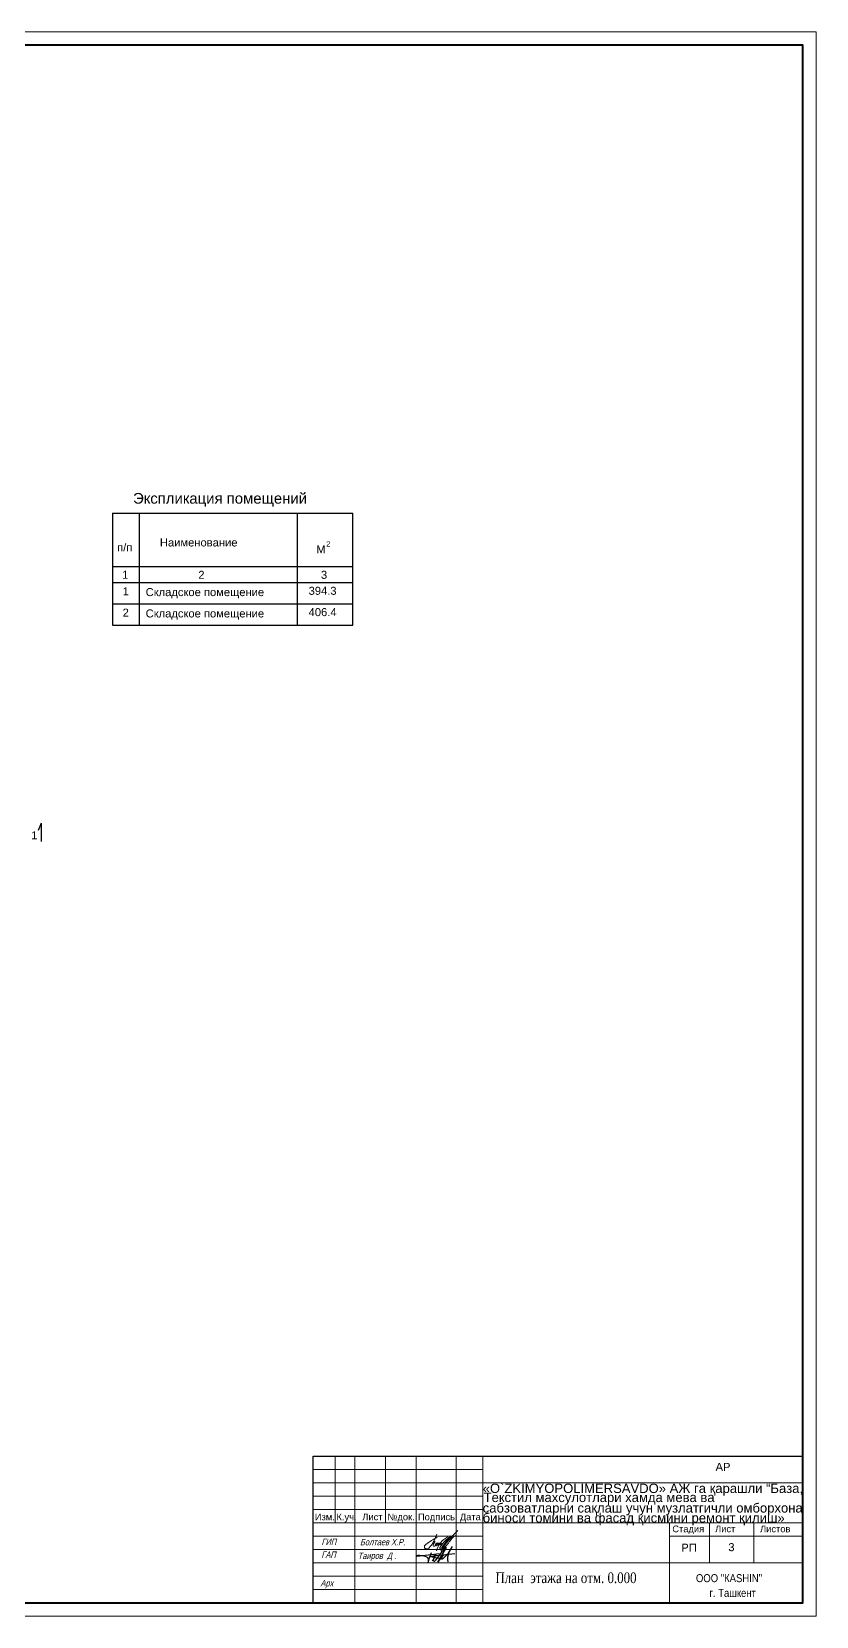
# Model space of a CAD drawing. Header units: millimetres. Extents: x 72928 to 1386960, y 320086 to 445536.
# Drawn here: x 924442 to 953857, y 367737 to 427137 of the extents above; entities that cross this region are included whole.
import ezdxf

# ---------------------------------------------------------------- set-up
doc = ezdxf.new("R2010")
doc.units = ezdxf.units.MM
doc.layers.add('ђЂЊЉЂ', color=7, linetype='Continuous')
doc.styles.add('Fayz', font='times.ttf', dxfattribs={"width": 0.8, "oblique": 1})
doc.styles.add('ira', font='arial.ttf', dxfattribs={"height": 3})

# ---------------------------------------------------------------- blocks, each defined once
blk = doc.blocks.new('fhdfghf')
at = {"color": 5, "lineweight": 20}
blk.add_line((664280, -199007, -14), (664210, -199108, -14), dxfattribs=at)
for centre, radius, start, end in [((665360, -200861, -14), 2253, 116.52499, 129.39953), ((663150, -198412, -14), 1223, 319.465, 345.13222), ((665091, -199543, -14), 789, 115.62125, 166.41289), ((665482, -199822, -14), 1184, 126.22001, 150.11417), ((667650, -201327, -14), 3722, 132.67819, 148.13498), ((666784, -200665, -14), 2676, 135.4958, 147.17844), ((660730, -195797, -14), 5196, 318.6511, 323.48771), ((665234, -199150, -14), 419, 117.72591, 141.49444), ((663973, -199211, -14), 102, 115.60321, 197.52976), ((663964, -199145, -14), 131, 228.12548, 331.88384), ((664258, -199149, -14), 63.1, 140.30017, 221.08227), ((664303, -199184, -14), 47.6, 124.86592, 181.7353), ((664387, -199157, -14), 112, 104.09821, 173.48119), ((664061, -198796, -14), 409, 301.62839, 317.30708), ((664304, -199134, -14), 30.6, 199.47047, 297.42016), ((664222, -198955, -14), 228, 294.9657, 331.78019), ((664386, -199103, -14), 47.3, 230.28369, 302.13672), ((664347, -199062, -14), 18.5, 323.16135, 47.56506), ((664453, -199112, -14), 18.7, 151.33638, 325.71884), ((664538, -199262, -14), 86.9, 159.66949, 162.70652), ((665071, -199693, -14), 830, 130.33093, 136.57434), ((664516, -199105, -14), 24, 157.93366, 322.14584), ((664556, -199250, -14), 37.2, 153.64696, 295.56335), ((664604, -199274, -14), 91.5, 139.06414, 153.56741), ((664456, -199098, -14), 219, 302.00002, 323.63443), ((664699, -199257, -14), 71.4, 150.63485, 202.47397)]:
    blk.add_arc(centre, radius, start, end, dxfattribs=at)
at = {"color": 5}
for centre, radius, start, end in [((664817, -198912, -14), 57, 48.03481, 133.19568), ((664817, -198912, -14), 57, 321.80716, 323.5871), ((664605, -199261, -14), 277, 133.44316, 153.71279), ((664418, -199065, -14), 5.37, 20.55043, 127.12834), ((664493, -199251, -14), 41.1, 159.02865, 264.31921), ((664469, -199173, -14), 121, 279.65503, 322.38926)]:
    blk.add_arc(centre, radius, start, end, dxfattribs=at)
blk = doc.blocks.new('hfgjfj')
at = {"color": 5}
for p, q in [((665018, -199469, -14), (664098, -199571, -14)), ((664098, -199571, -14), (664547, -199648, -14)), ((664518, -199405, -14), (664330, -199647, -14)), ((664375, -199772, -14), (664698, -199224, -14)), ((664698, -199224, -14), (664518, -199405, -14)), ((664573, -199518, -14), (664523, -199598, -14)), ((664168, -199728, -14), (664208, -199682, -14)), ((664330, -199647, -14), (664274, -199719, -14))]:
    blk.add_line(p, q, dxfattribs=at)
for centre, radius, start, end in [((663681, -200296, -14), 765, 80.74917, 98.77163), ((663589, -199533, -14), 25.4, 195.37878, 273.8454), ((683781, -375645, -14), 177240, 96.26802, 96.54112), ((663775, -199926, -14), 386, 57.49465, 85.66489), ((665794, -200195, -14), 1832, 155.33856, 167.762), ((663049, -199001, -14), 1345, 329.55013, 338.11727), ((664465, -199629, -14), 235, 143.93274, 183.58341), ((664284, -199499, -14), 13, 347.87873, 134.53888), ((667480, -201984, -14), 3812, 139.68572, 144.53185), ((663824, -198697, -14), 1203, 308.33184, 335.92367), ((665310, -199648, -14), 570, 155.28531, 192.31287), ((663922, -199679, -14), 98.8, 346.77694, 52.84546), ((664239, -199701, -14), 39.4, 127.56812, 331.95321), ((664577, -199631, -14), 63.2, 148.96163, 194.99001), ((664537, -199599, -14), 53.2, 246.62258, 307.87123)]:
    blk.add_arc(centre, radius, start, end, dxfattribs=at)

msp = doc.modelspace()

# ---------------------------------------------------------------- linework, layer by layer
at = {"lineweight": 30}
for p, q in [((927475.2, 409093.3), (927475.2, 404893.8)), ((927475.2, 409093.3), (936475.2, 409093.3)), ((928475.2, 409093.3), (928475.2, 404893.8)), ((934394.2, 409093.3), (934394.2, 404893.8)), ((936475.2, 404893.8), (936475.2, 409093.3)), ((927475.2, 407093.3), (936475.2, 407093.3)), ((927475.2, 405693.8), (936475.2, 405693.8)), ((927475.2, 404893.8), (936475.2, 404893.8))]:
    msp.add_line(p, q, dxfattribs=at)
for p, q in [((927475.2, 406493.8), (936475.2, 406493.8)), ((924800.9, 397468.8), (924683.8, 397190)), ((924800.9, 397468.8), (924800.9, 396778.7))]:
    msp.add_line(p, q)
at = {"lineweight": 20}
for p, q in [((935814.3, 373737.1), (935814.3, 371237.1)), ((937707.2, 373737.1), (937707.2, 371237.1))]:
    msp.add_line(p, q, dxfattribs=at)
msp.add_lwpolyline([(849757.2, 367737.1), (953857.2, 367737.1), (953857.2, 427137.1), (849757.2, 427137.1)], close=True, dxfattribs=at)
at = {"lineweight": 40}
msp.add_lwpolyline([(851757.2, 368237.1), (953357.2, 368237.1), (953357.2, 426637.1), (851757.2, 426637.1)], close=True, dxfattribs=at)
at = {"lineweight": 30}
msp.add_lwpolyline([(934990.7, 368237.1), (934990.7, 373737.1), (953357.2, 373737.1)], dxfattribs=at)
at = {"layer": 'ђЂЊЉЂ', "color": 7, "linetype": 'Continuous', "lineweight": 20}
for p, q in [((934990.7, 373737.1), (953357.2, 373737.1)), ((934990.7, 368237.1), (934990.7, 373737.1)), ((938857.2, 373737.1), (938857.2, 371737.1)), ((940357.2, 373737.1), (940357.2, 368237.1)), ((941357.2, 373737.1), (941357.2, 368237.1)), ((941357.2, 373237.1), (934990.7, 373237.1)), ((941357.2, 372737.1), (934990.7, 372737.1)), ((953357.2, 372737.1), (941357.2, 372737.1)), ((941357.2, 372237.1), (934990.7, 372237.1)), ((938857.2, 372237.1), (938857.2, 368237.1)), ((941357.2, 371737.1), (934990.7, 371737.1)), ((941357.2, 371237.1), (934990.7, 371237.1)), ((941357.2, 370737.1), (934990.7, 370737.1)), ((953357.2, 371237.1), (941357.2, 371237.1)), ((948357.2, 368237.1), (948357.2, 371237.1)), ((953357.2, 370737.1), (948357.2, 370737.1)), ((949857.2, 371237.1), (949857.2, 369737.1)), ((951512.6, 371237.1), (951512.6, 369737.1)), ((951512.6, 371237.1), (951512.6, 369737.1)), ((941357.2, 370237.1), (934990.7, 370237.1)), ((941357.2, 369737.1), (934990.7, 369737.1)), ((953357.2, 369737.1), (941357.2, 369737.1)), ((941357.2, 369237.1), (934990.7, 369237.1)), ((941357.2, 368737.1), (934990.7, 368737.1))]:
    msp.add_line(p, q, dxfattribs=at)
at = {"layer": 'ђЂЊЉЂ', "linetype": 'Continuous', "lineweight": 20}
msp.add_line((936557.2, 373737.1), (936557.2, 368237.1), dxfattribs=at)

# ---------------------------------------------------------------- block references
at = {"lineweight": 30}
for name in ['fhdfghf', 'hfgjfj']:
    msp.add_blockref(name, (275292.9, 569543.8, 14.3), dxfattribs=at)

# ---------------------------------------------------------------- texts
at = {"lineweight": 20, "style": 'ira'}
for s, height, p in [('Наименование', 300, (929248.2, 407841)), ('п/п', 300, (927646.2, 407658.9)), ('М', 300, (935113.3, 407587.3)), ('2', 200, (935481, 407835.3)), ('1', 300, (927831.9, 406628.2)), ('2', 300, (930689.2, 406628.2)), ('3', 300, (935286, 406628.2)), ('1', 300, (927852.2, 406010.4)), ('394.3', 300, (934823.1, 406028.7)), ('Складское помещение', 300, (928715.2, 405979.8)), ('2', 300, (927852.2, 405210.4)), ('Складское помещение', 300, (928715.2, 405179.8)), ('406.4', 300, (934823.1, 405228.7))]:
    msp.add_text(s, height=height, dxfattribs=at).set_placement(p)
at = {"style": 'ira'}
for s, p in [('«O`ZKIMYOPOLIMERSAVDO» АЖ га қарашли “База,', (941349.4, 372359.5)), ('сабзоватларни сақлаш учун музлатгичли омборхона', (941349.4, 371625.2)), ('Текстил махсулотлари хамда мева ва ', (941383.8, 372019.9)), ('биноси томини ва фасад қисмини ремонт қилиш»', (941349.4, 371253.1))]:
    msp.add_text(s, height=350, dxfattribs=at).set_placement(p)
at = {"style": 'ira', "width": 0.85}
for s, p in [('OOO "КАSHIN"', (949344.8, 369017.8)), ('г. Ташкент', (949850.1, 368462.9))]:
    msp.add_text(s, height=300, dxfattribs=at).set_placement(p)
at = {"lineweight": 20, "insert": (941825, 369381.8), "char_height": 400, "attachment_point": 1, "style": 'Fayz'}
msp.add_mtext('План  этажа на отм. 0.000', dxfattribs=at)
at = {"layer": 'ђЂЊЉЂ', "color": 7, "linetype": 'Continuous', "lineweight": 20, "style": 'ira'}
for s, height, p in [('Экспликация помещений ', 400, (928242.3, 409444.6)), ('АР', 300, (950079.8, 373187)), ('Изм.', 250, (935058.2, 371336.9)), ('К.уч.', 250, (935868, 371336.9)), ('Лист', 250, (936837.3, 371336.9)), ('№док.', 250, (937779.6, 371336.9)), ('Подпись', 250, (938921.6, 371336.9)), ('Дата', 250, (940494.7, 371336.9)), ('Стадия', 250, (948459.4, 370889.4)), ('Лист', 250, (950062.5, 370889.4)), ('Лист', 250, (950062.5, 370889.4)), ('Листов', 250, (951748.6, 370889.4)), ('Листов', 250, (951748.6, 370889.4)), ('РП', 300, (948795.7, 370159.7)), ('РП', 300, (948795.7, 370159.7)), ('3', 300, (950559.3, 370179.2))]:
    msp.add_text(s, height=height, dxfattribs=at).set_placement(p)
at = {"layer": 'ђЂЊЉЂ', "color": 7, "style": 'ira'}
msp.add_text('1', height=300, dxfattribs=at).set_placement((924422.5, 396861.3))
at = {"layer": 'ђЂЊЉЂ', "color": 7, "linetype": 'Continuous', "lineweight": 20, "style": 'ira', "oblique": 15, "width": 0.8}
for s, p in [('ГАП', (935303.2, 369928.7)), ('ГИП', (935305.8, 370408.9)), ('Таиров  Д .', (936664.1, 369886.3)), ('Болтаев Х.Р.', (936749.7, 370397.8)), ('Арх', (935269.2, 368859.5))]:
    msp.add_text(s, height=240, dxfattribs=at).set_placement(p)

doc.saveas('drawing.dxf')
